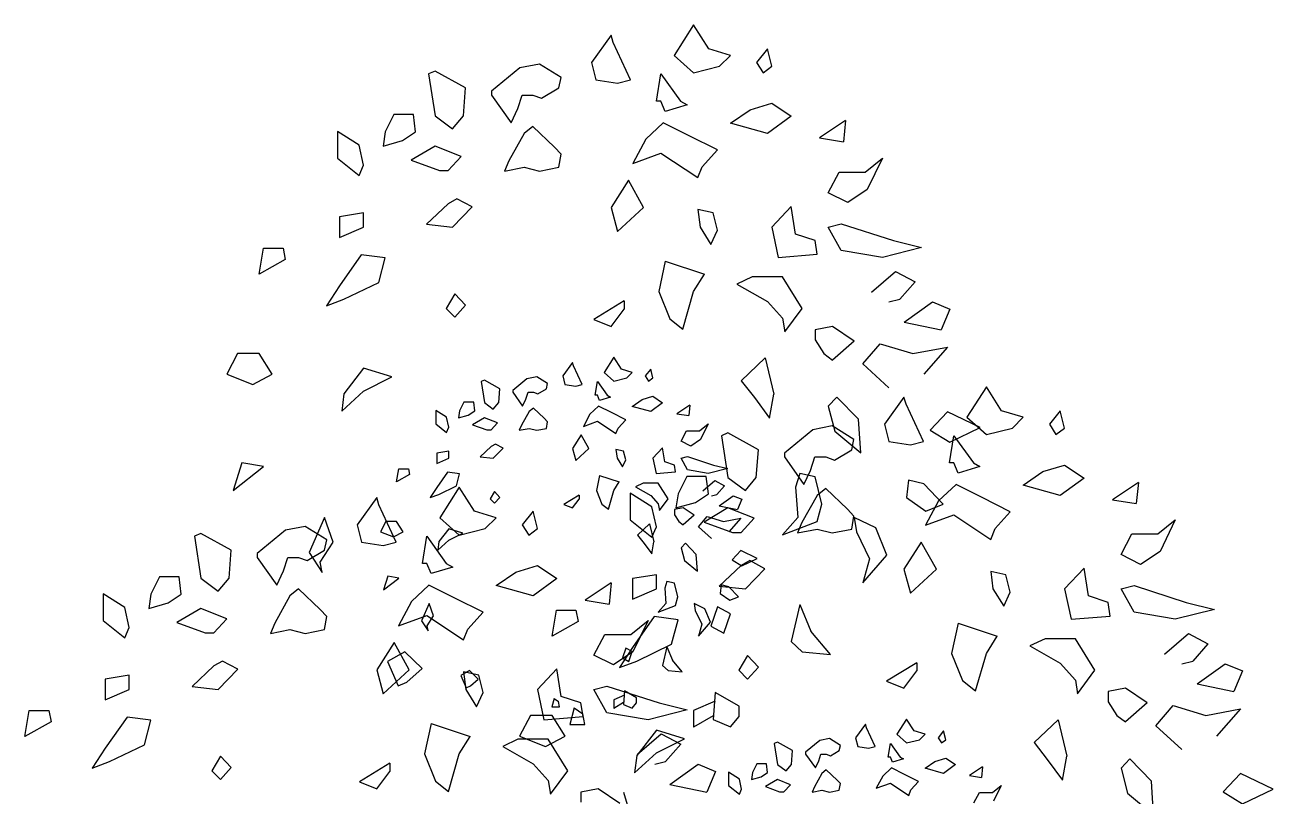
# Model space of a CAD drawing. Extents: x 336129 to 337050, y 65560 to 66540.
# Drawn here: x 336152 to 337050, y 65985 to 66540 of the extents above; entities that cross this region are included whole.
import ezdxf

# ---------------------------------------------------------------- set-up
doc = ezdxf.new("R2010")
doc.units = 0
doc.header["$MEASUREMENT"] = 0
doc.layers.get('0').update_dxf_attribs({"linetype": 'CONTINUOUS'})

msp = doc.modelspace()

# ---------------------------------------------------------------- linework, layer by layer
at = {"color": 7, "linetype": 'CONTINUOUS'}
for p, q in [((336633.25, 66539.875), (336619.1875, 66518)), ((336644.1875, 66522.6875), (336633.25, 66539.875)), ((336573.875, 66532.453125), (336559.8125, 66512.921875)), ((336575.4375, 66527.375), (336573.875, 66532.453125)), ((336587.9375, 66500.421875), (336575.4375, 66527.375)), ((336659.8125, 66518), (336644.1875, 66522.6875)), ((336686.375, 66522.6875), (336678.5625, 66512.921875)), ((336689.5, 66510.1875), (336686.375, 66522.6875)), ((336522.3125, 66511.75), (336508.25, 66509.015625)), ((336537.9375, 66501.984375), (336522.3125, 66511.75)), ((336559.8125, 66512.921875), (336562.9375, 66500.421875)), ((336619.1875, 66518), (336633.25, 66505.5)), ((336652, 66510.1875), (336659.8125, 66518)), ((336678.5625, 66512.921875), (336683.25, 66505.5)), ((336447.3125, 66506.671875), (336442.625, 66504.71875)), ((336442.625, 66504.71875), (336447.3125, 66474.640625)), ((336469.1875, 66494.5625), (336447.3125, 66506.671875)), ((336508.25, 66509.015625), (336487.9375, 66492.21875)), ((336536.375, 66494.5625), (336537.9375, 66501.984375)), ((336606.6875, 66485.1875), (336609.8125, 66504.71875)), ((336609.8125, 66504.71875), (336623.875, 66485.1875)), ((336633.25, 66505.5), (336652, 66510.1875)), ((336683.25, 66505.5), (336689.5, 66510.1875)), ((336467.625, 66474.640625), (336469.1875, 66494.5625)), ((336523.875, 66487.140625), (336536.375, 66494.5625)), ((336562.9375, 66500.421875), (336578.5625, 66498.078125)), ((336578.5625, 66498.078125), (336587.9375, 66500.421875)), ((336487.9375, 66492.21875), (336487.9375, 66489.484375)), ((336487.9375, 66489.484375), (336502, 66469.5625)), ((336506.6875, 66479.71875), (336509.8125, 66489.484375)), ((336509.8125, 66489.484375), (336517.625, 66489.484375)), ((336517.625, 66489.484375), (336523.875, 66487.140625)), ((336609.8125, 66485.1875), (336606.6875, 66485.1875)), ((336612.9375, 66477.765625), (336609.8125, 66485.1875)), ((336623.875, 66485.1875), (336628.5625, 66482.453125)), ((336673.875, 66478.9375), (336689.5, 66483.625)), ((336689.5, 66483.625), (336703.5625, 66474.25)), ((336417.625, 66475.421875), (336411.375, 66462.921875)), ((336431.6875, 66475.421875), (336417.625, 66475.421875)), ((336433.25, 66462.921875), (336431.6875, 66475.421875)), ((336447.3125, 66474.640625), (336459.8125, 66465.265625)), ((336459.8125, 66465.265625), (336467.625, 66474.640625)), ((336502, 66469.5625), (336506.6875, 66479.71875)), ((336628.5625, 66482.453125), (336612.9375, 66477.765625)), ((336659.8125, 66469.171875), (336673.875, 66478.9375)), ((336517.625, 66466.828125), (336511.375, 66461.75)), ((336533.25, 66451.984375), (336517.625, 66466.828125)), ((336611.375, 66469.5625), (336598.875, 66457.84375)), ((336630.125, 66460.1875), (336611.375, 66469.5625)), ((336686.375, 66461.75), (336659.8125, 66469.171875)), ((336703.5625, 66474.25), (336686.375, 66461.75)), ((336742.625, 66471.125), (336723.875, 66458.625)), ((336742.625, 66471.125), (336741.0625, 66455.890625)), ((336392.625, 66453.546875), (336377, 66463.3125)), ((336377, 66463.3125), (336377, 66444.171875)), ((336411.375, 66462.921875), (336409.8125, 66452.765625)), ((336409.8125, 66452.765625), (336423.875, 66456.671875)), ((336423.875, 66456.671875), (336433.25, 66462.921875)), ((336511.375, 66461.75), (336500.4375, 66442.21875)), ((336598.875, 66457.84375), (336589.5, 66440.265625)), ((336650.4375, 66450.03125), (336630.125, 66460.1875)), ((336723.875, 66458.625), (336741.0625, 66455.890625)), ((336395.75, 66439.09375), (336392.625, 66453.546875)), ((336447.3125, 66452.765625), (336430.125, 66442.609375)), ((336466.0625, 66445.34375), (336447.3125, 66452.765625)), ((336537.9375, 66446.90625), (336533.25, 66451.984375)), ((336589.5, 66440.265625), (336609.8125, 66447.6875)), ((336609.8125, 66447.6875), (336636.375, 66430.109375)), ((336639.5, 66437.921875), (336650.4375, 66450.03125)), ((336377, 66444.171875), (336392.625, 66431.671875)), ((336392.625, 66431.671875), (336395.75, 66439.09375)), ((336430.125, 66442.609375), (336450.4375, 66435.1875)), ((336456.6875, 66435.1875), (336466.0625, 66445.34375)), ((336500.4375, 66442.21875), (336497.3125, 66434.796875)), ((336536.375, 66437.53125), (336537.9375, 66446.90625)), ((336756.6875, 66434.015625), (336769.1875, 66444.171875)), ((336769.1875, 66444.171875), (336758.25, 66421.515625)), ((336450.4375, 66435.1875), (336456.6875, 66435.1875)), ((336497.3125, 66434.796875), (336511.375, 66437.53125)), ((336511.375, 66437.53125), (336522.3125, 66434.796875)), ((336522.3125, 66434.796875), (336536.375, 66437.53125)), ((336636.375, 66430.109375), (336639.5, 66437.921875)), ((336730.125, 66419.171875), (336737.9375, 66434.015625)), ((336737.9375, 66434.015625), (336756.6875, 66434.015625)), ((336586.375, 66428.15625), (336573.875, 66408.625)), ((336597.3125, 66408.625), (336586.375, 66428.15625)), ((336758.25, 66421.515625), (336744.1875, 66412.140625)), ((336462.9375, 66414.875), (336456.6875, 66411.359375)), ((336473.875, 66409.015625), (336462.9375, 66414.875)), ((336744.1875, 66412.140625), (336730.125, 66419.171875)), ((336395.75, 66404.71875), (336378.5625, 66401.984375)), ((336395.75, 66394.5625), (336395.75, 66404.71875)), ((336456.6875, 66411.359375), (336441.0625, 66396.515625)), ((336459.8125, 66394.5625), (336473.875, 66409.015625)), ((336573.875, 66408.625), (336578.5625, 66391.4375)), ((336578.5625, 66391.4375), (336597.3125, 66408.625)), ((336647.3125, 66404.71875), (336636.375, 66407.0625)), ((336636.375, 66407.0625), (336637.9375, 66394.5625)), ((336650.4375, 66392.21875), (336647.3125, 66404.71875)), ((336703.5625, 66409.40625), (336689.5, 66394.5625)), ((336706.6875, 66389.484375), (336703.5625, 66409.40625)), ((336378.5625, 66401.984375), (336378.5625, 66387.140625)), ((336378.5625, 66387.140625), (336395.75, 66394.5625)), ((336441.0625, 66396.515625), (336459.8125, 66394.5625)), ((336637.9375, 66394.5625), (336645.75, 66382.0625)), ((336689.5, 66394.5625), (336694.1875, 66372.6875)), ((336730.125, 66394.5625), (336739.5, 66396.90625)), ((336739.5, 66377.765625), (336730.125, 66394.5625)), ((336739.5, 66396.90625), (336777, 66384.796875)), ((336645.75, 66382.0625), (336650.4375, 66392.21875)), ((336720.75, 66384.796875), (336706.6875, 66389.484375)), ((336722.3125, 66375.03125), (336720.75, 66384.796875)), ((336777, 66384.796875), (336797.3125, 66379.71875)), ((336320.75, 66360.578125), (336323.875, 66379.328125)), ((336323.875, 66379.328125), (336337.9375, 66379.328125)), ((336337.9375, 66379.328125), (336339.5, 66371.125)), ((336769.1875, 66372.6875), (336739.5, 66377.765625)), ((336797.3125, 66379.71875), (336769.1875, 66372.6875)), ((336339.5, 66371.125), (336320.75, 66360.578125)), ((336394.1875, 66374.640625), (336378.5625, 66352.375)), ((336411.375, 66372.296875), (336394.1875, 66374.640625)), ((336406.6875, 66354.71875), (336411.375, 66372.296875)), ((336612.9375, 66369.953125), (336608.25, 66348.078125)), ((336612.9375, 66369.953125), (336641.0625, 66360.578125)), ((336694.1875, 66372.6875), (336722.3125, 66375.03125)), ((336633.25, 66348.078125), (336641.0625, 66360.578125)), ((336675.4375, 66358.625), (336664.5, 66353.546875)), ((336697.3125, 66358.625), (336675.4375, 66358.625)), ((336711.375, 66335.96875), (336697.3125, 66358.625)), ((336761.375, 66347.6875), (336778.5625, 66362.53125)), ((336778.5625, 66362.53125), (336792.625, 66355.109375)), ((336378.5625, 66352.375), (336369.1875, 66337.921875)), ((336381.6875, 66342.609375), (336406.6875, 66354.71875)), ((336664.5, 66353.546875), (336686.375, 66341.046875)), ((336792.625, 66355.109375), (336781.6875, 66342.609375)), ((336369.1875, 66337.921875), (336381.6875, 66342.609375)), ((336461.375, 66346.515625), (336455.125, 66335.96875)), ((336469.1875, 66338.3125), (336461.375, 66346.515625)), ((336583.25, 66341.4375), (336561.375, 66328.15625)), ((336583.25, 66341.4375), (336583.25, 66335.578125)), ((336608.25, 66348.078125), (336616.0625, 66328.546875)), ((336625.4375, 66321.125), (336633.25, 66348.078125)), ((336686.375, 66341.046875), (336697.3125, 66328.9375)), ((336773.875, 66340.65625), (336781.6875, 66342.609375)), ((336784.8125, 66326.203125), (336805.125, 66340.65625)), ((336805.125, 66340.65625), (336817.625, 66335.578125)), ((336455.125, 66335.96875), (336461.375, 66329.71875)), ((336461.375, 66329.71875), (336469.1875, 66338.3125)), ((336573.875, 66323.078125), (336583.25, 66335.578125)), ((336698.875, 66319.171875), (336711.375, 66335.96875)), ((336817.625, 66335.578125), (336811.375, 66320.734375)), ((336561.375, 66328.15625), (336573.875, 66323.078125)), ((336616.0625, 66328.546875), (336625.4375, 66321.125)), ((336697.3125, 66328.9375), (336698.875, 66319.171875)), ((336733.25, 66323.078125), (336720.75, 66320.734375)), ((336748.875, 66312.53125), (336733.25, 66323.078125)), ((336784.8125, 66326.203125), (336811.375, 66320.734375)), ((336720.75, 66320.734375), (336720.75, 66313.3125)), ((336720.75, 66313.3125), (336727, 66303.546875)), ((336748.875, 66312.53125), (336733.25, 66298.859375)), ((336755.125, 66296.125), (336767.625, 66310.578125)), ((336767.625, 66310.578125), (336791.0625, 66303.546875)), ((336791.0625, 66303.546875), (336816.0625, 66308.234375)), ((336816.0625, 66308.234375), (336798.875, 66288.703125)), ((336305.125, 66303.546875), (336297.3125, 66288.703125)), ((336320.75, 66303.546875), (336305.125, 66303.546875)), ((336330.125, 66288.703125), (336320.75, 66303.546875)), ((336546.15625, 66297.21875), (336539.125, 66287.453125)), ((336546.9375, 66294.6875), (336546.15625, 66297.21875)), ((336575.84375, 66300.9375), (336568.8125, 66290)), ((336581.3125, 66292.34375), (336575.84375, 66300.9375)), ((336684.8125, 66300.421875), (336667.625, 66284.015625)), ((336684.8125, 66300.421875), (336691.0625, 66274.25)), ((336727, 66303.546875), (336733.25, 66298.859375)), ((336773.875, 66278.9375), (336755.125, 66296.125)), ((336297.3125, 66288.703125), (336316.0625, 66281.28125)), ((336316.0625, 66281.28125), (336330.125, 66288.703125)), ((336395.75, 66293), (336381.6875, 66274.640625)), ((336416.0625, 66286.75), (336395.75, 66293)), ((336395.75, 66276.59375), (336416.0625, 66286.75)), ((336520.375, 66286.875), (336513.34375, 66285.5)), ((336528.1875, 66281.984375), (336520.375, 66286.875)), ((336539.125, 66287.453125), (336540.6875, 66281.203125)), ((336553.1875, 66281.203125), (336546.9375, 66294.6875)), ((336568.8125, 66290), (336575.84375, 66283.75)), ((336575.84375, 66283.75), (336585.21875, 66286.09375)), ((336589.125, 66290), (336581.3125, 66292.34375)), ((336585.21875, 66286.09375), (336589.125, 66290)), ((336602.40625, 66292.34375), (336598.5, 66287.453125)), ((336598.5, 66287.453125), (336600.84375, 66283.75)), ((336600.84375, 66283.75), (336603.96875, 66286.09375)), ((336603.96875, 66286.09375), (336602.40625, 66292.34375)), ((336482.875, 66284.328125), (336480.53125, 66283.359375)), ((336480.53125, 66283.359375), (336482.875, 66268.3125)), ((336493.8125, 66278.28125), (336482.875, 66284.328125)), ((336493.03125, 66268.3125), (336493.8125, 66278.28125)), ((336513.34375, 66285.5), (336503.1875, 66277.109375)), ((336503.1875, 66277.109375), (336503.1875, 66275.734375)), ((336521.15625, 66274.5625), (336527.40625, 66278.28125)), ((336527.40625, 66278.28125), (336528.1875, 66281.984375)), ((336540.6875, 66281.203125), (336548.5, 66280.03125)), ((336548.5, 66280.03125), (336553.1875, 66281.203125)), ((336562.5625, 66273.59375), (336564.125, 66283.359375)), ((336564.125, 66283.359375), (336571.15625, 66273.59375)), ((336667.625, 66284.015625), (336677, 66271.90625)), ((336843.96875, 66279.65625), (336829.90625, 66257.78125)), ((336854.90625, 66262.46875), (336843.96875, 66279.65625)), ((336380.125, 66262.140625), (336395.75, 66276.59375)), ((336381.6875, 66274.640625), (336380.125, 66262.140625)), ((336468.03125, 66268.703125), (336464.90625, 66262.453125)), ((336475.0625, 66268.703125), (336468.03125, 66268.703125)), ((336475.84375, 66262.453125), (336475.0625, 66268.703125)), ((336482.875, 66268.3125), (336489.125, 66263.625)), ((336489.125, 66263.625), (336493.03125, 66268.3125)), ((336503.1875, 66275.734375), (336510.21875, 66265.78125)), ((336510.21875, 66265.78125), (336512.5625, 66270.859375)), ((336512.5625, 66270.859375), (336514.125, 66275.734375)), ((336514.125, 66275.734375), (336518.03125, 66275.734375)), ((336518.03125, 66275.734375), (336521.15625, 66274.5625)), ((336564.125, 66273.59375), (336562.5625, 66273.59375)), ((336565.6875, 66269.875), (336564.125, 66273.59375)), ((336573.5, 66272.21875), (336565.6875, 66269.875)), ((336571.15625, 66273.59375), (336573.5, 66272.21875)), ((336589.125, 66265.578125), (336596.15625, 66270.46875)), ((336596.15625, 66270.46875), (336603.96875, 66272.8125)), ((336611, 66268.125), (336602.40625, 66261.875)), ((336603.96875, 66272.8125), (336611, 66268.125)), ((336677, 66271.90625), (336687.9375, 66257.0625)), ((336687.9375, 66257.0625), (336691.0625, 66274.25)), ((336736.375, 66272.296875), (336730.125, 66265.65625)), ((336752, 66256.28125), (336736.375, 66272.296875)), ((336784.59375, 66272.234375), (336770.53125, 66252.703125)), ((336786.15625, 66267.15625), (336784.59375, 66272.234375)), ((336455.53125, 66257.765625), (336447.71875, 66262.65625)), ((336447.71875, 66262.65625), (336447.71875, 66253.078125)), ((336464.90625, 66262.453125), (336464.125, 66257.375)), ((336464.125, 66257.375), (336471.15625, 66259.328125)), ((336471.15625, 66259.328125), (336475.84375, 66262.453125)), ((336514.90625, 66261.875), (336509.4375, 66252.109375)), ((336518.03125, 66264.40625), (336514.90625, 66261.875)), ((336525.84375, 66256.984375), (336518.03125, 66264.40625)), ((336558.65625, 66259.921875), (336553.96875, 66251.125)), ((336564.90625, 66265.78125), (336558.65625, 66259.921875)), ((336574.28125, 66261.09375), (336564.90625, 66265.78125)), ((336584.4375, 66256.015625), (336574.28125, 66261.09375)), ((336602.40625, 66261.875), (336589.125, 66265.578125)), ((336630.53125, 66266.5625), (336621.15625, 66260.3125)), ((336621.15625, 66260.3125), (336629.75, 66258.9375)), ((336630.53125, 66266.5625), (336629.75, 66258.9375)), ((336730.125, 66265.65625), (336734.8125, 66247.6875)), ((336798.65625, 66240.203125), (336786.15625, 66267.15625)), ((336816.0625, 66261.75), (336803.5625, 66248.46875)), ((336839.5, 66250.421875), (336816.0625, 66261.75)), ((336870.53125, 66257.78125), (336854.90625, 66262.46875)), ((336897.09375, 66262.46875), (336889.28125, 66252.703125)), ((336900.21875, 66249.96875), (336897.09375, 66262.46875)), ((336447.71875, 66253.078125), (336455.53125, 66246.828125)), ((336457.09375, 66250.546875), (336455.53125, 66257.765625)), ((336455.53125, 66246.828125), (336457.09375, 66250.546875)), ((336482.875, 66257.375), (336474.28125, 66252.296875)), ((336474.28125, 66252.296875), (336484.4375, 66248.59375)), ((336492.25, 66253.671875), (336482.875, 66257.375)), ((336487.5625, 66248.59375), (336492.25, 66253.671875)), ((336509.4375, 66252.109375), (336507.875, 66248.390625)), ((336528.1875, 66254.453125), (336525.84375, 66256.984375)), ((336527.40625, 66249.765625), (336528.1875, 66254.453125)), ((336553.96875, 66251.125), (336564.125, 66254.84375)), ((336564.125, 66254.84375), (336577.40625, 66246.046875)), ((336578.96875, 66249.953125), (336584.4375, 66256.015625)), ((336637.5625, 66248), (336643.8125, 66253.078125)), ((336643.8125, 66253.078125), (336638.34375, 66241.75)), ((336733.03125, 66251.53125), (336718.96875, 66248.796875)), ((336748.65625, 66241.765625), (336733.03125, 66251.53125)), ((336753.5625, 66232.0625), (336752, 66256.28125)), ((336770.53125, 66252.703125), (336773.65625, 66240.203125)), ((336817.625, 66239.875), (336839.5, 66250.421875)), ((336829.90625, 66257.78125), (336843.96875, 66245.28125)), ((336862.71875, 66249.96875), (336870.53125, 66257.78125)), ((336889.28125, 66252.703125), (336893.96875, 66245.28125)), ((336484.4375, 66248.59375), (336487.5625, 66248.59375)), ((336507.875, 66248.390625), (336514.90625, 66249.765625)), ((336514.90625, 66249.765625), (336520.375, 66248.390625)), ((336520.375, 66248.390625), (336527.40625, 66249.765625)), ((336552.40625, 66245.078125), (336546.15625, 66235.3125)), ((336557.875, 66235.3125), (336552.40625, 66245.078125)), ((336577.40625, 66246.046875), (336578.96875, 66249.953125)), ((336624.28125, 66240.578125), (336628.1875, 66248)), ((336628.1875, 66248), (336637.5625, 66248)), ((336638.34375, 66241.75), (336631.3125, 66237.0625)), ((336658.03125, 66246.453125), (336653.34375, 66244.5)), ((336653.34375, 66244.5), (336658.03125, 66214.421875)), ((336679.90625, 66234.34375), (336658.03125, 66246.453125)), ((336718.96875, 66248.796875), (336698.65625, 66232)), ((336734.8125, 66247.6875), (336753.5625, 66232.0625)), ((336747.09375, 66234.34375), (336748.65625, 66241.765625)), ((336803.5625, 66248.46875), (336817.625, 66239.875)), ((336817.40625, 66224.96875), (336820.53125, 66244.5)), ((336820.53125, 66244.5), (336834.59375, 66224.96875)), ((336843.96875, 66245.28125), (336862.71875, 66249.96875)), ((336893.96875, 66245.28125), (336900.21875, 66249.96875)), ((336457.09375, 66233.359375), (336448.5, 66231.984375)), ((336457.09375, 66228.28125), (336457.09375, 66233.359375)), ((336487.5625, 66236.671875), (336479.75, 66229.25)), ((336490.6875, 66238.4375), (336487.5625, 66236.671875)), ((336489.125, 66228.28125), (336496.15625, 66235.5)), ((336496.15625, 66235.5), (336490.6875, 66238.4375)), ((336546.15625, 66235.3125), (336548.5, 66226.71875)), ((336548.5, 66226.71875), (336557.875, 66235.3125)), ((336582.875, 66233.359375), (336577.40625, 66234.53125)), ((336577.40625, 66234.53125), (336578.1875, 66228.28125)), ((336584.4375, 66227.109375), (336582.875, 66233.359375)), ((336611, 66235.703125), (336603.96875, 66228.28125)), ((336612.5625, 66225.734375), (336611, 66235.703125)), ((336631.3125, 66237.0625), (336624.28125, 66240.578125)), ((336678.34375, 66214.421875), (336679.90625, 66234.34375)), ((336734.59375, 66226.921875), (336747.09375, 66234.34375)), ((336773.65625, 66240.203125), (336789.28125, 66237.859375)), ((336789.28125, 66237.859375), (336798.65625, 66240.203125)), ((336308.25, 66225.03125), (336302, 66205.109375)), ((336323.875, 66222.296875), (336308.25, 66225.03125)), ((336448.5, 66231.984375), (336448.5, 66224.5625)), ((336448.5, 66224.5625), (336457.09375, 66228.28125)), ((336479.75, 66229.25), (336489.125, 66228.28125)), ((336578.1875, 66228.28125), (336582.09375, 66222.03125)), ((336582.09375, 66222.03125), (336584.4375, 66227.109375)), ((336603.96875, 66228.28125), (336606.3125, 66217.34375)), ((336619.59375, 66223.390625), (336612.5625, 66225.734375)), ((336620.375, 66218.515625), (336619.59375, 66223.390625)), ((336624.28125, 66228.28125), (336628.96875, 66229.453125)), ((336628.96875, 66219.875), (336624.28125, 66228.28125)), ((336628.96875, 66229.453125), (336647.71875, 66223.390625)), ((336647.71875, 66223.390625), (336657.875, 66220.859375)), ((336698.65625, 66232), (336698.65625, 66229.265625)), ((336698.65625, 66229.265625), (336712.71875, 66209.34375)), ((336717.40625, 66219.5), (336720.53125, 66229.265625)), ((336720.53125, 66229.265625), (336728.34375, 66229.265625)), ((336728.34375, 66229.265625), (336734.59375, 66226.921875)), ((336820.53125, 66224.96875), (336817.40625, 66224.96875)), ((336823.65625, 66217.546875), (336820.53125, 66224.96875)), ((336834.59375, 66224.96875), (336839.28125, 66222.234375)), ((336884.59375, 66218.71875), (336900.21875, 66223.40625)), ((336900.21875, 66223.40625), (336914.28125, 66214.03125)), ((336302, 66205.109375), (336323.875, 66222.296875)), ((336419.59375, 66211.28125), (336421.15625, 66220.65625)), ((336428.96875, 66216.5625), (336419.59375, 66211.28125)), ((336421.15625, 66220.65625), (336428.1875, 66220.65625)), ((336428.1875, 66220.65625), (336428.96875, 66216.5625)), ((336456.3125, 66218.3125), (336448.5, 66207.1875)), ((336464.90625, 66217.140625), (336456.3125, 66218.3125)), ((336462.5625, 66208.359375), (336464.90625, 66217.140625)), ((336565.6875, 66215.96875), (336563.34375, 66205.03125)), ((336565.6875, 66215.96875), (336579.75, 66211.28125)), ((336606.3125, 66217.34375), (336620.375, 66218.515625)), ((336628.34375, 66215.203125), (336622.09375, 66202.703125)), ((336642.40625, 66215.203125), (336628.34375, 66215.203125)), ((336643.8125, 66217.34375), (336628.96875, 66219.875)), ((336643.96875, 66202.703125), (336642.40625, 66215.203125)), ((336657.875, 66220.859375), (336643.8125, 66217.34375)), ((336658.03125, 66214.421875), (336670.53125, 66205.046875)), ((336670.53125, 66205.046875), (336678.34375, 66214.421875)), ((336709.8125, 66217.21875), (336706.6875, 66207.453125)), ((336720.75, 66214.875), (336709.8125, 66217.21875)), ((336712.71875, 66209.34375), (336717.40625, 66219.5)), ((336725.4375, 66195.34375), (336720.75, 66214.875)), ((336839.28125, 66222.234375), (336823.65625, 66217.546875)), ((336870.53125, 66208.953125), (336884.59375, 66218.71875)), ((336448.5, 66207.1875), (336443.8125, 66199.953125)), ((336450.0625, 66202.296875), (336462.5625, 66208.359375)), ((336464.65625, 66207.375), (336450.59375, 66185.5)), ((336475.59375, 66190.1875), (336464.65625, 66207.375)), ((336575.84375, 66205.03125), (336579.75, 66211.28125)), ((336596.9375, 66210.3125), (336591.46875, 66207.765625)), ((336591.46875, 66207.765625), (336602.40625, 66201.515625)), ((336607.875, 66210.3125), (336596.9375, 66210.3125)), ((336614.90625, 66198.984375), (336607.875, 66210.3125)), ((336639.90625, 66204.84375), (336648.5, 66212.265625)), ((336648.5, 66212.265625), (336655.53125, 66208.546875)), ((336655.53125, 66208.546875), (336650.0625, 66202.296875)), ((336706.6875, 66207.453125), (336708.25, 66185.578125)), ((336728.34375, 66206.609375), (336722.09375, 66201.53125)), ((336743.96875, 66191.765625), (336728.34375, 66206.609375)), ((336787.9375, 66212.53125), (336786.375, 66200.03125)), ((336798.875, 66209.796875), (336787.9375, 66212.53125)), ((336812.9375, 66195.34375), (336798.875, 66209.796875)), ((336822.09375, 66209.34375), (336809.59375, 66197.625)), ((336840.84375, 66199.96875), (336822.09375, 66209.34375)), ((336897.09375, 66201.53125), (336870.53125, 66208.953125)), ((336914.28125, 66214.03125), (336897.09375, 66201.53125)), ((336953.34375, 66210.90625), (336934.59375, 66198.40625)), ((336953.34375, 66210.90625), (336951.78125, 66195.671875)), ((336405.28125, 66199.953125), (336391.21875, 66180.421875)), ((336406.84375, 66194.875), (336405.28125, 66199.953125)), ((336443.8125, 66199.953125), (336450.0625, 66202.296875)), ((336489.90625, 66204.25), (336486.78125, 66198.984375)), ((336486.78125, 66198.984375), (336489.90625, 66195.859375)), ((336493.8125, 66200.15625), (336489.90625, 66204.25)), ((336489.90625, 66195.859375), (336493.8125, 66200.15625)), ((336550.84375, 66201.71875), (336539.90625, 66195.078125)), ((336546.15625, 66192.53125), (336550.84375, 66198.78125)), ((336550.84375, 66201.71875), (336550.84375, 66198.78125)), ((336563.34375, 66205.03125), (336567.25, 66195.265625)), ((336571.9375, 66191.5625), (336575.84375, 66205.03125)), ((336603.34375, 66193.328125), (336587.71875, 66203.09375)), ((336587.71875, 66203.09375), (336587.71875, 66183.953125)), ((336602.40625, 66201.515625), (336607.875, 66195.46875)), ((336608.65625, 66190.578125), (336614.90625, 66198.984375)), ((336622.09375, 66202.703125), (336620.53125, 66192.546875)), ((336620.53125, 66192.546875), (336634.59375, 66196.453125)), ((336634.59375, 66196.453125), (336643.96875, 66202.703125)), ((336646.15625, 66201.328125), (336650.0625, 66202.296875)), ((336651.625, 66194.09375), (336661.78125, 66201.328125)), ((336661.78125, 66201.328125), (336668.03125, 66198.78125)), ((336668.03125, 66198.78125), (336664.90625, 66191.359375)), ((336722.09375, 66201.53125), (336711.15625, 66182)), ((336786.375, 66200.03125), (336800.4375, 66190.265625)), ((336809.59375, 66197.625), (336800.21875, 66180.046875)), ((336861.15625, 66189.8125), (336840.84375, 66199.96875)), ((336934.59375, 66198.40625), (336951.78125, 66195.671875)), ((336419.34375, 66167.921875), (336406.84375, 66194.875)), ((336491.21875, 66185.5), (336475.59375, 66190.1875)), ((336517.78125, 66190.1875), (336509.96875, 66180.421875)), ((336520.90625, 66177.6875), (336517.78125, 66190.1875)), ((336539.90625, 66195.078125), (336546.15625, 66192.53125)), ((336567.25, 66195.265625), (336571.9375, 66191.5625)), ((336606.46875, 66178.875), (336603.34375, 66193.328125)), ((336607.875, 66195.46875), (336608.65625, 66190.578125)), ((336625.84375, 66192.53125), (336619.59375, 66191.359375)), ((336619.59375, 66191.359375), (336619.59375, 66187.65625)), ((336619.59375, 66187.65625), (336622.71875, 66182.765625)), ((336633.65625, 66187.265625), (336625.84375, 66192.53125)), ((336633.65625, 66187.265625), (336625.84375, 66180.421875)), ((336658.03125, 66192.546875), (336640.84375, 66182.390625)), ((336651.625, 66194.09375), (336664.90625, 66191.359375)), ((336676.78125, 66185.125), (336658.03125, 66192.546875)), ((336722.3125, 66182.84375), (336725.4375, 66195.34375)), ((336748.65625, 66186.6875), (336743.96875, 66191.765625)), ((336800.21875, 66180.046875), (336820.53125, 66187.46875)), ((336800.4375, 66190.265625), (336812.9375, 66195.34375)), ((336820.53125, 66187.46875), (336847.09375, 66169.890625)), ((336850.21875, 66177.703125), (336861.15625, 66189.8125)), ((336353.71875, 66179.25), (336339.65625, 66176.515625)), ((336369.34375, 66169.484375), (336353.71875, 66179.25)), ((336367.625, 66185.578125), (336356.6875, 66160.578125)), ((336373.875, 66168), (336367.625, 66185.578125)), ((336391.21875, 66180.421875), (336394.34375, 66167.921875)), ((336411.78125, 66182.765625), (336407.875, 66175.34375)), ((336419.59375, 66182.765625), (336411.78125, 66182.765625)), ((336424.28125, 66175.34375), (336419.59375, 66182.765625)), ((336450.59375, 66185.5), (336464.65625, 66173)), ((336483.40625, 66177.6875), (336491.21875, 66185.5)), ((336509.96875, 66180.421875), (336514.65625, 66173)), ((336587.71875, 66183.953125), (336603.34375, 66171.453125)), ((336601.625, 66181.203125), (336593.03125, 66173)), ((336601.625, 66181.203125), (336604.75, 66168.125)), ((336603.34375, 66171.453125), (336606.46875, 66178.875)), ((336622.71875, 66182.765625), (336625.84375, 66180.421875)), ((336636.78125, 66179.0625), (336643.03125, 66186.28125)), ((336646.15625, 66170.46875), (336636.78125, 66179.0625)), ((336640.84375, 66182.390625), (336661.15625, 66174.96875)), ((336643.03125, 66186.28125), (336654.75, 66182.765625)), ((336654.75, 66182.765625), (336667.25, 66185.109375)), ((336667.25, 66185.109375), (336658.65625, 66175.34375)), ((336667.40625, 66174.96875), (336676.78125, 66185.125)), ((336708.25, 66185.578125), (336697.3125, 66173.078125)), ((336697.3125, 66173.078125), (336722.3125, 66182.84375)), ((336711.15625, 66182), (336708.03125, 66174.578125)), ((336747.09375, 66177.3125), (336748.65625, 66186.6875)), ((336748.875, 66185.578125), (336750.4375, 66175.421875)), ((336764.5, 66178.15625), (336748.875, 66185.578125)), ((336967.40625, 66173.796875), (336979.90625, 66183.953125)), ((336979.90625, 66183.953125), (336968.96875, 66161.296875)), ((336278.71875, 66174.171875), (336274.03125, 66172.21875)), ((336274.03125, 66172.21875), (336278.71875, 66142.140625)), ((336300.59375, 66162.0625), (336278.71875, 66174.171875)), ((336339.65625, 66176.515625), (336319.34375, 66159.71875)), ((336367.78125, 66162.0625), (336369.34375, 66169.484375)), ((336407.875, 66175.34375), (336417.25, 66171.640625)), ((336417.25, 66171.640625), (336424.28125, 66175.34375)), ((336438.09375, 66152.6875), (336441.21875, 66172.21875)), ((336441.21875, 66172.21875), (336455.28125, 66152.6875)), ((336449.28125, 66162.0625), (336457.09375, 66169.296875)), ((336457.09375, 66177.5), (336450.0625, 66168.3125)), ((336467.25, 66174.375), (336457.09375, 66177.5)), ((336457.09375, 66169.296875), (336467.25, 66174.375)), ((336464.65625, 66173), (336483.40625, 66177.6875)), ((336514.65625, 66173), (336520.90625, 66177.6875)), ((336593.03125, 66173), (336597.71875, 66166.953125)), ((336661.15625, 66174.96875), (336667.40625, 66174.96875)), ((336708.03125, 66174.578125), (336722.09375, 66177.3125)), ((336722.09375, 66177.3125), (336733.03125, 66174.578125)), ((336733.03125, 66174.578125), (336747.09375, 66177.3125)), ((336750.4375, 66175.421875), (336759.8125, 66155.890625)), ((336750.4375, 66175.421875), (336759.8125, 66155.890625)), ((336772.3125, 66158.625), (336764.5, 66178.15625)), ((336847.09375, 66169.890625), (336850.21875, 66177.703125)), ((336940.84375, 66158.953125), (336948.65625, 66173.796875)), ((336948.65625, 66173.796875), (336967.40625, 66173.796875)), ((336299.03125, 66142.140625), (336300.59375, 66162.0625)), ((336355.28125, 66154.640625), (336367.78125, 66162.0625)), ((336356.6875, 66160.578125), (336366.0625, 66146.125)), ((336364.5, 66153.546875), (336373.875, 66168)), ((336394.34375, 66167.921875), (336409.96875, 66165.578125)), ((336409.96875, 66165.578125), (336419.34375, 66167.921875)), ((336450.0625, 66168.3125), (336449.28125, 66162.0625)), ((336597.71875, 66166.953125), (336603.1875, 66159.53125)), ((336603.1875, 66159.53125), (336604.75, 66168.125)), ((336627.40625, 66167.140625), (336624.28125, 66163.828125)), ((336624.28125, 66163.828125), (336626.625, 66154.84375)), ((336635.21875, 66159.140625), (336627.40625, 66167.140625)), ((336667.25, 66161.875), (336661, 66155.234375)), ((336678.96875, 66156.203125), (336667.25, 66161.875)), ((336797.09375, 66167.9375), (336784.59375, 66148.40625)), ((336808.03125, 66148.40625), (336797.09375, 66167.9375)), ((336968.96875, 66161.296875), (336954.90625, 66151.921875)), ((336319.34375, 66159.71875), (336319.34375, 66156.984375)), ((336319.34375, 66156.984375), (336333.40625, 66137.0625)), ((336338.09375, 66147.21875), (336341.21875, 66156.984375)), ((336341.21875, 66156.984375), (336349.03125, 66156.984375)), ((336349.03125, 66156.984375), (336355.28125, 66154.640625)), ((336366.0625, 66146.125), (336364.5, 66153.546875)), ((336441.21875, 66152.6875), (336438.09375, 66152.6875)), ((336444.34375, 66145.265625), (336441.21875, 66152.6875)), ((336455.28125, 66152.6875), (336459.96875, 66149.953125)), ((336626.625, 66154.84375), (336636, 66147.03125)), ((336636, 66147.03125), (336635.21875, 66159.140625)), ((336661, 66155.234375), (336668.03125, 66150.9375)), ((336673.65625, 66154.65625), (336667.40625, 66151.140625)), ((336668.03125, 66150.9375), (336678.96875, 66156.203125)), ((336684.59375, 66148.796875), (336673.65625, 66154.65625)), ((336755.125, 66138.703125), (336772.3125, 66158.625)), ((336759.8125, 66155.890625), (336755.125, 66138.703125)), ((336954.90625, 66151.921875), (336940.84375, 66158.953125)), ((336249.03125, 66142.921875), (336242.78125, 66130.421875)), ((336263.09375, 66142.921875), (336249.03125, 66142.921875)), ((336264.65625, 66130.421875), (336263.09375, 66142.921875)), ((336333.40625, 66137.0625), (336338.09375, 66147.21875)), ((336413.34375, 66143.515625), (336410.21875, 66133.546875)), ((336421.15625, 66142.140625), (336413.34375, 66143.515625)), ((336459.96875, 66149.953125), (336444.34375, 66145.265625)), ((336491.21875, 66136.671875), (336505.28125, 66146.4375)), ((336505.28125, 66146.4375), (336520.90625, 66151.125)), ((336520.90625, 66151.125), (336534.96875, 66141.75)), ((336606.46875, 66144.5), (336589.28125, 66141.765625)), ((336606.46875, 66134.34375), (336606.46875, 66144.5)), ((336667.40625, 66151.140625), (336651.78125, 66136.296875)), ((336670.53125, 66134.34375), (336684.59375, 66148.796875)), ((336784.59375, 66148.40625), (336789.28125, 66131.21875)), ((336789.28125, 66131.21875), (336808.03125, 66148.40625)), ((336858.03125, 66144.5), (336847.09375, 66146.84375)), ((336847.09375, 66146.84375), (336848.65625, 66134.34375)), ((336861.15625, 66132), (336858.03125, 66144.5)), ((336914.28125, 66149.1875), (336900.21875, 66134.34375)), ((336917.40625, 66129.265625), (336914.28125, 66149.1875)), ((336278.71875, 66142.140625), (336291.21875, 66132.765625)), ((336291.21875, 66132.765625), (336299.03125, 66142.140625)), ((336349.03125, 66134.328125), (336342.78125, 66129.25)), ((336364.65625, 66119.484375), (336349.03125, 66134.328125)), ((336410.21875, 66133.546875), (336421.15625, 66142.140625)), ((336442.78125, 66137.0625), (336430.28125, 66125.34375)), ((336461.53125, 66127.6875), (336442.78125, 66137.0625)), ((336517.78125, 66129.25), (336491.21875, 66136.671875)), ((336534.96875, 66141.75), (336517.78125, 66129.25)), ((336574.03125, 66138.625), (336555.28125, 66126.125)), ((336574.03125, 66138.625), (336572.46875, 66123.390625)), ((336589.28125, 66141.765625), (336589.28125, 66126.921875)), ((336589.28125, 66126.921875), (336606.46875, 66134.34375)), ((336614.125, 66139.609375), (336612.5625, 66134.71875)), ((336612.5625, 66134.71875), (336613.34375, 66123.78125)), ((336619.59375, 66138.4375), (336614.125, 66139.609375)), ((336621.9375, 66128.671875), (336619.59375, 66138.4375)), ((336651.78125, 66136.296875), (336670.53125, 66134.34375)), ((336653.1875, 66137.265625), (336652.40625, 66131.015625)), ((336658.65625, 66135.890625), (336653.1875, 66137.265625)), ((336665.6875, 66128.671875), (336658.65625, 66135.890625)), ((336848.65625, 66134.34375), (336856.46875, 66121.84375)), ((336900.21875, 66134.34375), (336904.90625, 66112.46875)), ((336940.84375, 66134.34375), (336950.21875, 66136.6875)), ((336950.21875, 66117.546875), (336940.84375, 66134.34375)), ((336950.21875, 66136.6875), (336987.71875, 66124.578125)), ((336224.03125, 66121.046875), (336208.40625, 66130.8125)), ((336208.40625, 66130.8125), (336208.40625, 66111.671875)), ((336242.78125, 66130.421875), (336241.21875, 66120.265625)), ((336255.28125, 66124.171875), (336264.65625, 66130.421875)), ((336342.78125, 66129.25), (336331.84375, 66109.71875)), ((336430.28125, 66125.34375), (336420.90625, 66107.765625)), ((336481.84375, 66117.53125), (336461.53125, 66127.6875)), ((336555.28125, 66126.125), (336572.46875, 66123.390625)), ((336620.375, 66122.421875), (336621.9375, 66128.671875)), ((336652.40625, 66131.015625), (336659.4375, 66126.125)), ((336659.4375, 66126.125), (336665.6875, 66128.671875)), ((336856.46875, 66121.84375), (336861.15625, 66132)), ((336931.46875, 66124.578125), (336917.40625, 66129.265625)), ((336933.03125, 66114.8125), (336931.46875, 66124.578125)), ((336987.71875, 66124.578125), (337008.03125, 66119.5)), ((336227.15625, 66106.59375), (336224.03125, 66121.046875)), ((336241.21875, 66120.265625), (336255.28125, 66124.171875)), ((336278.71875, 66120.265625), (336261.53125, 66110.109375)), ((336297.46875, 66112.84375), (336278.71875, 66120.265625)), ((336369.34375, 66114.40625), (336364.65625, 66119.484375)), ((336443.03125, 66123.78125), (336437.5625, 66111.28125)), ((336446.15625, 66115), (336443.03125, 66123.78125)), ((336470.90625, 66105.421875), (336481.84375, 66117.53125)), ((336531.46875, 66100.359375), (336534.59375, 66119.109375)), ((336534.59375, 66119.109375), (336548.65625, 66119.109375)), ((336548.65625, 66119.109375), (336550.21875, 66110.90625)), ((336613.34375, 66123.78125), (336607.875, 66117.53125)), ((336607.875, 66117.53125), (336620.375, 66122.421875)), ((336633.65625, 66123.78125), (336634.4375, 66118.703125)), ((336641.46875, 66120.078125), (336633.65625, 66123.78125)), ((336634.4375, 66118.703125), (336639.125, 66108.9375)), ((336634.4375, 66118.703125), (336639.125, 66108.9375)), ((336645.375, 66110.3125), (336641.46875, 66120.078125)), ((336650.4375, 66121.515625), (336645.75, 66107.453125)), ((336659.8125, 66116.4375), (336650.4375, 66121.515625)), ((336655.125, 66102.375), (336659.8125, 66116.4375)), ((336709.8125, 66123.078125), (336703.5625, 66096.515625)), ((336709.8125, 66123.078125), (336717.625, 66103.9375)), ((336979.90625, 66112.46875), (336950.21875, 66117.546875)), ((337008.03125, 66119.5), (336979.90625, 66112.46875)), ((336208.40625, 66111.671875), (336224.03125, 66099.171875)), ((336224.03125, 66099.171875), (336227.15625, 66106.59375)), ((336261.53125, 66110.109375), (336281.84375, 66102.6875)), ((336288.09375, 66102.6875), (336297.46875, 66112.84375)), ((336331.84375, 66109.71875), (336328.71875, 66102.296875)), ((336367.78125, 66105.03125), (336369.34375, 66114.40625)), ((336420.90625, 66107.765625), (336441.21875, 66115.1875)), ((336437.5625, 66111.28125), (336442.25, 66104.0625)), ((336441.21875, 66115.1875), (336467.78125, 66097.609375)), ((336441.46875, 66107.765625), (336446.15625, 66115)), ((336442.25, 66104.0625), (336441.46875, 66107.765625)), ((336550.21875, 66110.90625), (336531.46875, 66100.359375)), ((336588.09375, 66101.515625), (336600.59375, 66111.671875)), ((336604.90625, 66114.421875), (336589.28125, 66092.15625)), ((336600.59375, 66111.671875), (336589.65625, 66089.015625)), ((336622.09375, 66112.078125), (336604.90625, 66114.421875)), ((336617.40625, 66094.5), (336622.09375, 66112.078125)), ((336636.78125, 66100.34375), (336645.375, 66110.3125)), ((336639.125, 66108.9375), (336636.78125, 66100.34375)), ((336645.75, 66107.453125), (336655.125, 66102.375)), ((336823.65625, 66109.734375), (336818.96875, 66087.859375)), ((336823.65625, 66109.734375), (336851.78125, 66100.359375)), ((336904.90625, 66112.46875), (336933.03125, 66114.8125)), ((336281.84375, 66102.6875), (336288.09375, 66102.6875)), ((336328.71875, 66102.296875), (336342.78125, 66105.03125)), ((336342.78125, 66105.03125), (336353.71875, 66102.296875)), ((336353.71875, 66102.296875), (336367.78125, 66105.03125)), ((336467.78125, 66097.609375), (336470.90625, 66105.421875)), ((336561.53125, 66086.671875), (336569.34375, 66101.515625)), ((336569.34375, 66101.515625), (336588.09375, 66101.515625)), ((336731.6875, 66087.140625), (336717.625, 66103.9375)), ((336843.96875, 66087.859375), (336851.78125, 66100.359375)), ((336886.15625, 66098.40625), (336875.21875, 66093.328125)), ((336908.03125, 66098.40625), (336886.15625, 66098.40625)), ((336922.09375, 66075.75), (336908.03125, 66098.40625)), ((336972.09375, 66087.46875), (336989.28125, 66102.3125)), ((336989.28125, 66102.3125), (337003.34375, 66094.890625)), ((336417.78125, 66095.65625), (336405.28125, 66076.125)), ((336425.4375, 66089.09375), (336412.9375, 66082.0625)), ((336428.71875, 66076.125), (336417.78125, 66095.65625)), ((336437.9375, 66076.984375), (336425.4375, 66089.09375)), ((336589.65625, 66089.015625), (336575.59375, 66079.640625)), ((336589.28125, 66092.15625), (336579.90625, 66077.703125)), ((336584.4375, 66091.75), (336582.09375, 66084.71875)), ((336589.125, 66089.21875), (336584.4375, 66091.75)), ((336586.78125, 66082.1875), (336589.125, 66089.21875)), ((336592.40625, 66082.390625), (336617.40625, 66094.5)), ((336614.125, 66092.53125), (336611, 66079.25)), ((336614.125, 66092.53125), (336618.03125, 66082.96875)), ((336703.5625, 66096.515625), (336711.375, 66089.09375)), ((336711.375, 66089.09375), (336731.6875, 66087.140625)), ((336875.21875, 66093.328125), (336897.09375, 66080.828125)), ((337003.34375, 66094.890625), (336992.40625, 66082.390625)), ((336294.34375, 66082.375), (336288.09375, 66078.859375)), ((336305.28125, 66076.515625), (336294.34375, 66082.375)), ((336412.9375, 66082.0625), (336420.75, 66064.484375)), ((336575.59375, 66079.640625), (336561.53125, 66086.671875)), ((336579.90625, 66077.703125), (336592.40625, 66082.390625)), ((336582.09375, 66084.71875), (336586.78125, 66082.1875)), ((336625.0625, 66074.5625), (336618.03125, 66082.96875)), ((336672.09375, 66086.296875), (336665.84375, 66075.75)), ((336679.90625, 66078.09375), (336672.09375, 66086.296875)), ((336793.96875, 66081.21875), (336772.09375, 66067.9375)), ((336793.96875, 66081.21875), (336793.96875, 66075.359375)), ((336818.96875, 66087.859375), (336826.78125, 66068.328125)), ((336836.15625, 66060.90625), (336843.96875, 66087.859375)), ((336897.09375, 66080.828125), (336908.03125, 66068.71875)), ((336984.59375, 66080.4375), (336992.40625, 66082.390625)), ((336995.53125, 66065.984375), (337015.84375, 66080.4375)), ((337015.84375, 66080.4375), (337028.34375, 66075.359375)), ((336227.15625, 66072.21875), (336209.96875, 66069.484375)), ((336227.15625, 66062.0625), (336227.15625, 66072.21875)), ((336288.09375, 66078.859375), (336272.46875, 66064.015625)), ((336291.21875, 66062.0625), (336305.28125, 66076.515625)), ((336405.28125, 66076.125), (336409.96875, 66058.9375)), ((336409.96875, 66058.9375), (336428.71875, 66076.125)), ((336427, 66067.21875), (336437.9375, 66076.984375)), ((336471.9375, 66075.546875), (336465.6875, 66072.03125)), ((336465.6875, 66072.03125), (336469.59375, 66063.234375)), ((336467.78125, 66074.5625), (336469.34375, 66062.0625)), ((336478.71875, 66072.21875), (336467.78125, 66074.5625)), ((336478.1875, 66069.484375), (336471.9375, 66075.546875)), ((336481.84375, 66059.71875), (336478.71875, 66072.21875)), ((336534.96875, 66076.90625), (336520.90625, 66062.0625)), ((336538.09375, 66056.984375), (336534.96875, 66076.90625)), ((336611, 66079.25), (336614.90625, 66075.546875)), ((336614.90625, 66075.546875), (336625.0625, 66074.5625)), ((336665.84375, 66075.75), (336672.09375, 66069.5)), ((336672.09375, 66069.5), (336679.90625, 66078.09375)), ((336784.59375, 66062.859375), (336793.96875, 66075.359375)), ((336909.59375, 66058.953125), (336922.09375, 66075.75)), ((337028.34375, 66075.359375), (337022.09375, 66060.515625)), ((336209.96875, 66069.484375), (336209.96875, 66054.640625)), ((336209.96875, 66054.640625), (336227.15625, 66062.0625)), ((336272.46875, 66064.015625), (336291.21875, 66062.0625)), ((336420.75, 66064.484375), (336427, 66067.21875)), ((336469.34375, 66062.0625), (336477.15625, 66049.5625)), ((336469.59375, 66063.234375), (336472.71875, 66064.609375)), ((336472.71875, 66064.609375), (336478.1875, 66069.484375)), ((336520.90625, 66062.0625), (336525.59375, 66040.1875)), ((336561.53125, 66062.0625), (336570.90625, 66064.40625)), ((336570.90625, 66045.265625), (336561.53125, 66062.0625)), ((336570.90625, 66064.40625), (336608.40625, 66052.296875)), ((336772.09375, 66067.9375), (336784.59375, 66062.859375)), ((336826.78125, 66068.328125), (336836.15625, 66060.90625)), ((336908.03125, 66068.71875), (336909.59375, 66058.953125)), ((336943.96875, 66062.859375), (336931.46875, 66060.515625)), ((336959.59375, 66052.3125), (336943.96875, 66062.859375)), ((336995.53125, 66065.984375), (337022.09375, 66060.515625)), ((336477.15625, 66049.5625), (336481.84375, 66059.71875)), ((336532.875, 66055.421875), (336531.3125, 66049.375)), ((336532.875, 66055.421875), (336536, 66053.28125)), ((336536.78125, 66049.375), (336536, 66053.28125)), ((336552.15625, 66052.296875), (336538.09375, 66056.984375)), ((336583.65625, 66057.765625), (336575.84375, 66054.453125)), ((336575.84375, 66054.453125), (336575.84375, 66048.390625)), ((336582.875, 66052.5), (336575.84375, 66048.390625)), ((336583.65625, 66060.890625), (336582.875, 66051.125)), ((336592.25, 66056.015625), (336583.65625, 66060.890625)), ((336592.25, 66052.296875), (336592.25, 66056.015625)), ((336648.875, 66053.546875), (336633.25, 66046.90625)), ((336648.875, 66059.796875), (336647.3125, 66040.265625)), ((336666.0625, 66050.03125), (336648.875, 66059.796875)), ((336931.46875, 66060.515625), (336931.46875, 66053.09375)), ((336931.46875, 66053.09375), (336937.71875, 66043.328125)), ((336152.15625, 66028.078125), (336155.28125, 66046.828125)), ((336155.28125, 66046.828125), (336169.34375, 66046.828125)), ((336169.34375, 66046.828125), (336170.90625, 66038.625)), ((336531.3125, 66049.375), (336536.78125, 66049.375)), ((336547.3125, 66048.859375), (336544.1875, 66036.75)), ((336547.3125, 66048.859375), (336553.5625, 66044.5625)), ((336553.71875, 66042.53125), (336552.15625, 66052.296875)), ((336555.125, 66036.75), (336553.5625, 66044.5625)), ((336600.59375, 66040.1875), (336570.90625, 66045.265625)), ((336582.875, 66051.125), (336589.125, 66048.59375)), ((336589.125, 66048.59375), (336592.25, 66052.296875)), ((336628.71875, 66047.21875), (336600.59375, 66040.1875)), ((336608.40625, 66052.296875), (336628.71875, 66047.21875)), ((336633.25, 66046.90625), (336633.25, 66034.796875)), ((336666.0625, 66042.609375), (336666.0625, 66050.03125)), ((336959.59375, 66052.3125), (336943.96875, 66038.640625)), ((336965.84375, 66035.90625), (336978.34375, 66050.359375)), ((336978.34375, 66050.359375), (337001.78125, 66043.328125)), ((337001.78125, 66043.328125), (337026.78125, 66048.015625)), ((337026.78125, 66048.015625), (337009.59375, 66028.484375)), ((336170.90625, 66038.625), (336152.15625, 66028.078125)), ((336225.59375, 66042.140625), (336209.96875, 66019.875)), ((336242.78125, 66039.796875), (336225.59375, 66042.140625)), ((336238.09375, 66022.21875), (336242.78125, 66039.796875)), ((336444.34375, 66037.453125), (336439.65625, 66015.578125)), ((336444.34375, 66037.453125), (336472.46875, 66028.078125)), ((336515.84375, 66043.328125), (336508.03125, 66028.484375)), ((336531.46875, 66043.328125), (336515.84375, 66043.328125)), ((336525.59375, 66040.1875), (336553.71875, 66042.53125)), ((336540.84375, 66028.484375), (336531.46875, 66043.328125)), ((336544.1875, 66036.75), (336555.125, 66036.75)), ((336647.3125, 66043), (336633.25, 66034.796875)), ((336647.3125, 66040.265625), (336659.8125, 66035.1875)), ((336659.8125, 66035.1875), (336666.0625, 66042.609375)), ((336756.875, 66037), (336749.84375, 66027.234375)), ((336757.65625, 66034.46875), (336756.875, 66037)), ((336786.5625, 66040.71875), (336779.53125, 66029.78125)), ((336792.03125, 66032.125), (336786.5625, 66040.71875)), ((336895.53125, 66040.203125), (336878.34375, 66023.796875)), ((336895.53125, 66040.203125), (336901.78125, 66014.03125)), ((336937.71875, 66043.328125), (336943.96875, 66038.640625)), ((336984.59375, 66018.71875), (336965.84375, 66035.90625)), ((336464.65625, 66015.578125), (336472.46875, 66028.078125)), ((336506.84375, 66026.125), (336495.90625, 66021.046875)), ((336528.71875, 66026.125), (336506.84375, 66026.125)), ((336508.03125, 66028.484375), (336526.78125, 66021.0625)), ((336526.78125, 66021.0625), (336540.84375, 66028.484375)), ((336542.78125, 66003.46875), (336528.71875, 66026.125)), ((336606.46875, 66032.78125), (336592.40625, 66014.421875)), ((336592.78125, 66015.1875), (336609.96875, 66030.03125)), ((336626.78125, 66026.53125), (336606.46875, 66032.78125)), ((336606.46875, 66016.375), (336626.78125, 66026.53125)), ((336609.96875, 66030.03125), (336624.03125, 66022.609375)), ((336731.09375, 66026.65625), (336724.0625, 66025.28125)), ((336738.90625, 66021.765625), (336731.09375, 66026.65625)), ((336749.84375, 66027.234375), (336751.40625, 66020.984375)), ((336763.90625, 66020.984375), (336757.65625, 66034.46875)), ((336779.53125, 66029.78125), (336786.5625, 66023.53125)), ((336786.5625, 66023.53125), (336795.9375, 66025.875)), ((336799.84375, 66029.78125), (336792.03125, 66032.125)), ((336795.9375, 66025.875), (336799.84375, 66029.78125)), ((336813.125, 66032.125), (336809.21875, 66027.234375)), ((336809.21875, 66027.234375), (336811.5625, 66023.53125)), ((336811.5625, 66023.53125), (336814.6875, 66025.875)), ((336814.6875, 66025.875), (336813.125, 66032.125)), ((336209.96875, 66019.875), (336200.59375, 66005.421875)), ((336213.09375, 66010.109375), (336238.09375, 66022.21875)), ((336495.90625, 66021.046875), (336517.78125, 66008.546875)), ((336624.03125, 66022.609375), (336613.09375, 66010.109375)), ((336693.59375, 66024.109375), (336691.25, 66023.140625)), ((336691.25, 66023.140625), (336693.59375, 66008.09375)), ((336704.53125, 66018.0625), (336693.59375, 66024.109375)), ((336703.75, 66008.09375), (336704.53125, 66018.0625)), ((336724.0625, 66025.28125), (336713.90625, 66016.890625)), ((336713.90625, 66016.890625), (336713.90625, 66015.515625)), ((336731.875, 66014.34375), (336738.125, 66018.0625)), ((336738.125, 66018.0625), (336738.90625, 66021.765625)), ((336751.40625, 66020.984375), (336759.21875, 66019.8125)), ((336759.21875, 66019.8125), (336763.90625, 66020.984375)), ((336773.28125, 66013.375), (336774.84375, 66023.140625)), ((336774.84375, 66023.140625), (336781.875, 66013.375)), ((336878.34375, 66023.796875), (336887.71875, 66011.6875)), ((336200.59375, 66005.421875), (336213.09375, 66010.109375)), ((336292.78125, 66014.015625), (336286.53125, 66003.46875)), ((336300.59375, 66005.8125), (336292.78125, 66014.015625)), ((336414.65625, 66008.9375), (336392.78125, 65995.65625)), ((336414.65625, 66008.9375), (336414.65625, 66003.078125)), ((336439.65625, 66015.578125), (336447.46875, 65996.046875)), ((336456.84375, 65988.625), (336464.65625, 66015.578125)), ((336517.78125, 66008.546875), (336528.71875, 65996.4375)), ((336590.84375, 66001.921875), (336606.46875, 66016.375)), ((336592.40625, 66014.421875), (336590.84375, 66001.921875)), ((336605.28125, 66008.15625), (336613.09375, 66010.109375)), ((336616.21875, 65993.703125), (336636.53125, 66008.15625)), ((336636.53125, 66008.15625), (336649.03125, 66003.078125)), ((336678.75, 66008.484375), (336675.625, 66002.234375)), ((336685.78125, 66008.484375), (336678.75, 66008.484375)), ((336686.5625, 66002.234375), (336685.78125, 66008.484375)), ((336693.59375, 66008.09375), (336699.84375, 66003.40625)), ((336699.84375, 66003.40625), (336703.75, 66008.09375)), ((336713.90625, 66015.515625), (336720.9375, 66005.5625)), ((336720.9375, 66005.5625), (336723.28125, 66010.640625)), ((336723.28125, 66010.640625), (336724.84375, 66015.515625)), ((336724.84375, 66015.515625), (336728.75, 66015.515625)), ((336728.75, 66015.515625), (336731.875, 66014.34375)), ((336774.84375, 66013.375), (336773.28125, 66013.375)), ((336776.40625, 66009.65625), (336774.84375, 66013.375)), ((336784.21875, 66012), (336776.40625, 66009.65625)), ((336781.875, 66013.375), (336784.21875, 66012)), ((336799.84375, 66005.359375), (336806.875, 66010.25)), ((336806.875, 66010.25), (336814.6875, 66012.59375)), ((336821.71875, 66007.90625), (336813.125, 66001.65625)), ((336814.6875, 66012.59375), (336821.71875, 66007.90625)), ((336887.71875, 66011.6875), (336898.65625, 65996.84375)), ((336898.65625, 65996.84375), (336901.78125, 66014.03125)), ((336947.09375, 66012.078125), (336940.84375, 66005.4375)), ((336962.71875, 65996.0625), (336947.09375, 66012.078125)), ((336286.53125, 66003.46875), (336292.78125, 65997.21875)), ((336292.78125, 65997.21875), (336300.59375, 66005.8125)), ((336405.28125, 65990.578125), (336414.65625, 66003.078125)), ((336530.28125, 65986.671875), (336542.78125, 66003.46875)), ((336649.03125, 66003.078125), (336642.78125, 65988.234375)), ((336666.25, 65997.546875), (336658.4375, 66002.4375)), ((336658.4375, 66002.4375), (336658.4375, 65992.859375)), ((336675.625, 66002.234375), (336674.84375, 65997.15625)), ((336674.84375, 65997.15625), (336681.875, 65999.109375)), ((336681.875, 65999.109375), (336686.5625, 66002.234375)), ((336725.625, 66001.65625), (336720.15625, 65991.890625)), ((336728.75, 66004.1875), (336725.625, 66001.65625)), ((336736.5625, 65996.765625), (336728.75, 66004.1875)), ((336769.375, 65999.703125), (336764.6875, 65990.90625)), ((336775.625, 66005.5625), (336769.375, 65999.703125)), ((336785, 66000.875), (336775.625, 66005.5625)), ((336795.15625, 65995.796875), (336785, 66000.875)), ((336813.125, 66001.65625), (336799.84375, 66005.359375)), ((336841.25, 66006.34375), (336831.875, 66000.09375)), ((336831.875, 66000.09375), (336840.46875, 65998.71875)), ((336841.25, 66006.34375), (336840.46875, 65998.71875)), ((336940.84375, 66005.4375), (336945.53125, 65987.46875)), ((337026.78125, 66001.53125), (337014.28125, 65988.25)), ((337050.21875, 65990.203125), (337026.78125, 66001.53125)), ((336392.78125, 65995.65625), (336405.28125, 65990.578125)), ((336447.46875, 65996.046875), (336456.84375, 65988.625)), ((336528.71875, 65996.4375), (336530.28125, 65986.671875)), ((336564.65625, 65990.578125), (336552.15625, 65988.234375)), ((336580.28125, 65980.03125), (336564.65625, 65990.578125)), ((336616.21875, 65993.703125), (336642.78125, 65988.234375)), ((336658.4375, 65992.859375), (336666.25, 65986.609375)), ((336667.8125, 65990.328125), (336666.25, 65997.546875)), ((336666.25, 65986.609375), (336667.8125, 65990.328125)), ((336693.59375, 65997.15625), (336685, 65992.078125)), ((336685, 65992.078125), (336695.15625, 65988.375)), ((336702.96875, 65993.453125), (336693.59375, 65997.15625)), ((336698.28125, 65988.375), (336702.96875, 65993.453125)), ((336720.15625, 65991.890625), (336718.59375, 65988.171875)), ((336738.90625, 65994.234375), (336736.5625, 65996.765625)), ((336738.125, 65989.546875), (336738.90625, 65994.234375)), ((336764.6875, 65990.90625), (336774.84375, 65994.625)), ((336774.84375, 65994.625), (336788.125, 65985.828125)), ((336788.125, 65985.828125), (336789.6875, 65989.734375)), ((336789.6875, 65989.734375), (336795.15625, 65995.796875)), ((336848.28125, 65987.78125), (336854.53125, 65992.859375)), ((336854.53125, 65992.859375), (336849.0625, 65981.53125)), ((336964.28125, 65971.84375), (336962.71875, 65996.0625)), ((337028.34375, 65979.65625), (337050.21875, 65990.203125)), ((336552.15625, 65988.234375), (336552.15625, 65980.8125)), ((336593.28125, 65953.734375), (336583.09375, 65987.84375)), ((336695.15625, 65988.375), (336698.28125, 65988.375)), ((336718.59375, 65988.171875), (336725.625, 65989.546875)), ((336725.625, 65989.546875), (336731.09375, 65988.171875)), ((336731.09375, 65988.171875), (336738.125, 65989.546875)), ((336835, 65980.359375), (336838.90625, 65987.78125)), ((336838.90625, 65987.78125), (336848.28125, 65987.78125)), ((336945.53125, 65987.46875), (336964.28125, 65971.84375)), ((337014.28125, 65988.25), (337028.34375, 65979.65625))]:
    msp.add_line(p, q, dxfattribs=at)

doc.saveas('drawing.dxf')
